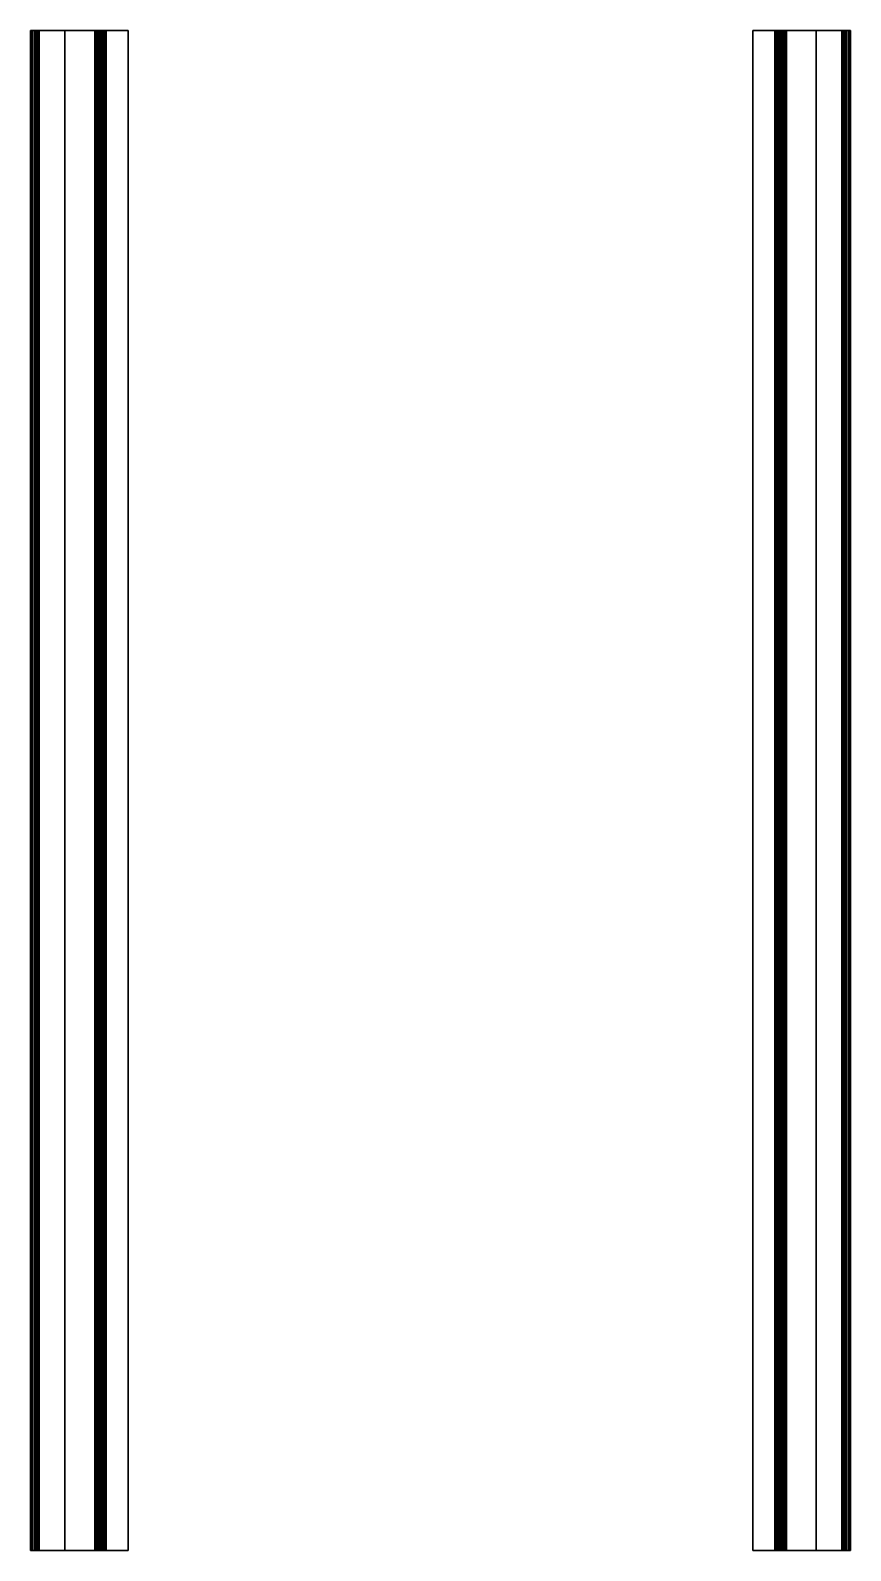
# Model space of a CAD drawing. Header units: inches. Extents: x 0 to 207, y -384 to 0.
import ezdxf

# ---------------------------------------------------------------- set-up
doc = ezdxf.new("R2010")
doc.units = ezdxf.units.IN
doc.header["$MEASUREMENT"] = 0
doc.layers.add('ACESSORIOS', color=252, linetype='CONTINUOUS')

msp = doc.modelspace()

# ---------------------------------------------------------------- linework, layer by layer
at = {"layer": 'ACESSORIOS'}
for points in [[(1.48, 0, -14.62), (0, 0, -14.62), (0, 0, -2.18), (1.48, 0, -2.18)], [(0, -384, -14.62), (0, -384, -2.18), (0, 0, -2.18), (0, 0, -14.62)], [(1.48, -384, -14.62), (1.48, -384, -2.18), (1.48, 0, -2.18), (1.48, 0, -14.62)], [(16.22, 0, -1.49), (2.19, 0, -1.48), (2.19, 0), (16.22, 0)], [(8.7, 0, -16.8), (2.19, 0, -16.8), (2.19, 0, -15.32), (8.7, 0, -15.31)], [(8.7, 0, -15.31), (2.19, 0, -15.32), (2.19, -384, -15.32), (8.7, -384, -15.31)], [(8.7, 0, -16.8), (2.19, 0, -16.8), (2.19, -384, -16.8), (8.7, -384, -16.8)], [(2.19, 0, -1.48), (16.22, 0, -1.49), (16.22, -384, -1.49), (2.19, -384, -1.48)], [(2.19, 0), (16.22, 0), (16.22, -384), (2.19, -384)], [(8.7, 0, -16.8), (8.7, 0, -15.31), (8.7, -384, -15.31), (8.7, -384, -16.8)], [(16.92, 0, -2.19), (18.4, 0, -2.19), (18.4, 0, -14.62), (16.92, 0, -14.62)], [(16.92, -384, -14.62), (16.92, -384, -2.19), (16.92, 0, -2.19), (16.92, 0, -14.62)], [(18.4, -384, -14.62), (18.4, -384, -2.19), (18.4, 0, -2.19), (18.4, 0, -14.62)], [(19.1, 0, -15.31), (19.1, 0, -16.8), (24.7, 0, -16.8), (24.7, 0, -15.31)], [(24.7, -384, -16.8), (19.1, -384, -16.8), (19.1, 0, -16.8), (24.7, 0, -16.8)], [(24.7, -384, -15.31), (19.1, -384, -15.31), (19.1, 0, -15.31), (24.7, 0, -15.31)], [(24.7, 0, -16.8), (24.7, 0, -15.31), (24.7, -384, -15.31), (24.7, -384, -16.8)], [(187.96, 0, -15.31), (187.96, 0, -16.8), (182.36, 0, -16.8), (182.36, 0, -15.31)], [(182.36, 0, -16.8), (182.36, 0, -15.31), (182.36, -384, -15.31), (182.36, -384, -16.8)], [(182.36, -384, -16.8), (187.96, -384, -16.8), (187.96, 0, -16.8), (182.36, 0, -16.8)], [(182.36, -384, -15.31), (187.96, -384, -15.31), (187.96, 0, -15.31), (182.36, 0, -15.31)], [(190.14, 0, -2.19), (188.66, 0, -2.19), (188.66, 0, -14.62), (190.14, 0, -14.62)], [(188.66, -384, -14.62), (188.66, -384, -2.19), (188.66, 0, -2.19), (188.66, 0, -14.62)], [(190.14, -384, -14.62), (190.14, -384, -2.19), (190.14, 0, -2.19), (190.14, 0, -14.62)], [(190.84, 0, -1.49), (204.87, 0, -1.48), (204.87, 0), (190.84, 0)], [(204.87, 0, -1.48), (190.84, 0, -1.49), (190.84, -384, -1.49), (204.87, -384, -1.48)], [(204.87, 0), (190.84, 0), (190.84, -384), (204.87, -384)], [(198.36, 0, -16.8), (204.87, 0, -16.8), (204.87, 0, -15.32), (198.36, 0, -15.31)], [(198.36, 0, -16.8), (198.36, 0, -15.31), (198.36, -384, -15.31), (198.36, -384, -16.8)], [(198.36, 0, -15.31), (204.87, 0, -15.32), (204.87, -384, -15.32), (198.36, -384, -15.31)], [(198.36, 0, -16.8), (204.87, 0, -16.8), (204.87, -384, -16.8), (198.36, -384, -16.8)], [(205.57, 0, -14.62), (207.06, 0, -14.62), (207.06, 0, -2.18), (205.57, 0, -2.18)], [(205.57, -384, -14.62), (205.57, -384, -2.18), (205.57, 0, -2.18), (205.57, 0, -14.62)], [(207.06, -384, -14.62), (207.06, -384, -2.18), (207.06, 0, -2.18), (207.06, 0, -14.62)], [(1.48, -384, -14.62), (0, -384, -14.62), (0, -384, -2.18), (1.48, -384, -2.18)], [(16.22, -384, -1.49), (2.19, -384, -1.48), (2.19, -384), (16.22, -384)], [(8.7, -384, -16.8), (2.19, -384, -16.8), (2.19, -384, -15.32), (8.7, -384, -15.31)], [(16.92, -384, -2.19), (18.4, -384, -2.19), (18.4, -384, -14.62), (16.92, -384, -14.62)], [(19.1, -384, -15.31), (19.1, -384, -16.8), (24.7, -384, -16.8), (24.7, -384, -15.31)], [(187.96, -384, -15.31), (187.96, -384, -16.8), (182.36, -384, -16.8), (182.36, -384, -15.31)], [(190.14, -384, -2.19), (188.66, -384, -2.19), (188.66, -384, -14.62), (190.14, -384, -14.62)], [(190.84, -384, -1.49), (204.87, -384, -1.48), (204.87, -384), (190.84, -384)], [(198.36, -384, -16.8), (204.87, -384, -16.8), (204.87, -384, -15.32), (198.36, -384, -15.31)], [(205.57, -384, -14.62), (207.06, -384, -14.62), (207.06, -384, -2.18), (205.57, -384, -2.18)]]:
    msp.add_3dface(points, dxfattribs=at)

# ---------------------------------------------------------------- meshes
mesh = msp.add_polymesh((2, 7), dxfattribs=at)
for k, corner in enumerate([(1.48, 0, -2.18), (1.51, 0, -2), (1.58, 0, -1.84), (1.69, 0, -1.69), (1.84, 0, -1.58), (2, 0, -1.51), (2.19, 0, -1.48), (0, 0, -2.18), (0.07, 0, -1.62), (0.29, 0, -1.09), (0.64, 0, -0.64), (1.09, 0, -0.29), (1.62, 0, -0.07), (2.19, 0)]):
    mesh.set_mesh_vertex(divmod(k, 7), corner)
mesh = msp.add_polymesh((2, 7), dxfattribs=at)
for k, corner in enumerate([(1.48, 0, -14.62), (1.51, 0, -14.8), (1.58, 0, -14.96), (1.69, 0, -15.11), (1.84, 0, -15.22), (2, 0, -15.29), (2.19, 0, -15.32), (0, 0, -14.62), (0.07, 0, -15.18), (0.29, 0, -15.71), (0.64, 0, -16.16), (1.09, 0, -16.51), (1.62, 0, -16.73), (2.19, 0, -16.8)]):
    mesh.set_mesh_vertex(divmod(k, 7), corner)
mesh = msp.add_polymesh((2, 7), dxfattribs=at)
for k, corner in enumerate([(2.19, 0, -16.8), (1.62, 0, -16.73), (1.09, 0, -16.51), (0.64, 0, -16.16), (0.29, 0, -15.71), (0.07, 0, -15.18), (0, 0, -14.62), (2.19, -384, -16.8), (1.62, -384, -16.73), (1.09, -384, -16.51), (0.64, -384, -16.16), (0.29, -384, -15.71), (0.07, -384, -15.18), (0, -384, -14.62)]):
    mesh.set_mesh_vertex(divmod(k, 7), corner)
mesh = msp.add_polymesh((2, 7), dxfattribs=at)
for k, corner in enumerate([(0, -384, -2.18), (0.07, -384, -1.62), (0.29, -384, -1.09), (0.64, -384, -0.64), (1.09, -384, -0.29), (1.62, -384, -0.07), (2.19, -384), (0, 0, -2.18), (0.07, 0, -1.62), (0.29, 0, -1.09), (0.64, 0, -0.64), (1.09, 0, -0.29), (1.62, 0, -0.07), (2.19, 0)]):
    mesh.set_mesh_vertex(divmod(k, 7), corner)
mesh = msp.add_polymesh((2, 7), dxfattribs=at)
for k, corner in enumerate([(2.19, -384, -15.32), (2, -384, -15.29), (1.84, -384, -15.22), (1.69, -384, -15.11), (1.58, -384, -14.96), (1.51, -384, -14.8), (1.48, -384, -14.62), (2.19, 0, -15.32), (2, 0, -15.29), (1.84, 0, -15.22), (1.69, 0, -15.11), (1.58, 0, -14.96), (1.51, 0, -14.8), (1.48, 0, -14.62)]):
    mesh.set_mesh_vertex(divmod(k, 7), corner)
mesh = msp.add_polymesh((2, 7), dxfattribs=at)
for k, corner in enumerate([(1.48, 0, -2.18), (1.51, 0, -2), (1.58, 0, -1.84), (1.69, 0, -1.69), (1.84, 0, -1.58), (2, 0, -1.51), (2.19, 0, -1.48), (1.48, -384, -2.18), (1.51, -384, -2), (1.58, -384, -1.84), (1.69, -384, -1.69), (1.84, -384, -1.58), (2, -384, -1.51), (2.19, -384, -1.48)]):
    mesh.set_mesh_vertex(divmod(k, 7), corner)
mesh = msp.add_polymesh((2, 7), dxfattribs=at)
for k, corner in enumerate([(16.22, 0, -1.49), (16.4, 0, -1.51), (16.57, 0, -1.58), (16.71, 0, -1.69), (16.82, 0, -1.84), (16.89, 0, -2), (16.92, 0, -2.19), (16.22, 0), (16.78, 0, -0.07), (17.31, 0, -0.29), (17.76, 0, -0.64), (18.11, 0, -1.09), (18.33, 0, -1.62), (18.4, 0, -2.19)]):
    mesh.set_mesh_vertex(divmod(k, 7), corner)
mesh = msp.add_polymesh((2, 7), dxfattribs=at)
for k, corner in enumerate([(16.22, 0, -1.49), (16.4, 0, -1.51), (16.57, 0, -1.58), (16.71, 0, -1.69), (16.82, 0, -1.84), (16.89, 0, -2), (16.92, 0, -2.19), (16.22, -384, -1.49), (16.4, -384, -1.51), (16.57, -384, -1.58), (16.71, -384, -1.69), (16.82, -384, -1.84), (16.89, -384, -2), (16.92, -384, -2.19)]):
    mesh.set_mesh_vertex(divmod(k, 7), corner)
mesh = msp.add_polymesh((2, 7), dxfattribs=at)
for k, corner in enumerate([(16.22, -384), (16.78, -384, -0.07), (17.31, -384, -0.29), (17.76, -384, -0.64), (18.11, -384, -1.09), (18.33, -384, -1.62), (18.4, -384, -2.19), (16.22, 0), (16.78, 0, -0.07), (17.31, 0, -0.29), (17.76, 0, -0.64), (18.11, 0, -1.09), (18.33, 0, -1.62), (18.4, 0, -2.19)]):
    mesh.set_mesh_vertex(divmod(k, 7), corner)
mesh = msp.add_polymesh((2, 7), dxfattribs=at)
for k, corner in enumerate([(19.1, 0, -16.8), (18.53, 0, -16.73), (18.01, 0, -16.51), (17.55, 0, -16.16), (17.21, 0, -15.71), (16.99, 0, -15.18), (16.92, 0, -14.62), (19.1, 0, -15.31), (18.92, 0, -15.29), (18.75, 0, -15.22), (18.61, 0, -15.11), (18.49, 0, -14.96), (18.42, 0, -14.8), (18.4, 0, -14.62)]):
    mesh.set_mesh_vertex(divmod(k, 7), corner)
mesh = msp.add_polymesh((2, 7), dxfattribs=at)
for k, corner in enumerate([(19.1, 0, -16.8), (18.53, 0, -16.73), (18.01, 0, -16.51), (17.55, 0, -16.16), (17.21, 0, -15.71), (16.99, 0, -15.18), (16.92, 0, -14.62), (19.1, -384, -16.8), (18.53, -384, -16.73), (18.01, -384, -16.51), (17.55, -384, -16.16), (17.21, -384, -15.71), (16.99, -384, -15.18), (16.92, -384, -14.62)]):
    mesh.set_mesh_vertex(divmod(k, 7), corner)
mesh = msp.add_polymesh((2, 7), dxfattribs=at)
for k, corner in enumerate([(19.1, -384, -15.31), (18.92, -384, -15.29), (18.75, -384, -15.22), (18.61, -384, -15.11), (18.49, -384, -14.96), (18.42, -384, -14.8), (18.4, -384, -14.62), (19.1, 0, -15.31), (18.92, 0, -15.29), (18.75, 0, -15.22), (18.61, 0, -15.11), (18.49, 0, -14.96), (18.42, 0, -14.8), (18.4, 0, -14.62)]):
    mesh.set_mesh_vertex(divmod(k, 7), corner)
mesh = msp.add_polymesh((2, 7), dxfattribs=at)
for k, corner in enumerate([(187.96, 0, -16.8), (188.52, 0, -16.73), (189.05, 0, -16.51), (189.5, 0, -16.16), (189.85, 0, -15.71), (190.07, 0, -15.18), (190.14, 0, -14.62), (187.96, 0, -15.31), (188.14, 0, -15.29), (188.31, 0, -15.22), (188.45, 0, -15.11), (188.56, 0, -14.96), (188.63, 0, -14.8), (188.66, 0, -14.62)]):
    mesh.set_mesh_vertex(divmod(k, 7), corner)
mesh = msp.add_polymesh((2, 7), dxfattribs=at)
for k, corner in enumerate([(187.96, 0, -16.8), (188.52, 0, -16.73), (189.05, 0, -16.51), (189.5, 0, -16.16), (189.85, 0, -15.71), (190.07, 0, -15.18), (190.14, 0, -14.62), (187.96, -384, -16.8), (188.52, -384, -16.73), (189.05, -384, -16.51), (189.5, -384, -16.16), (189.85, -384, -15.71), (190.07, -384, -15.18), (190.14, -384, -14.62)]):
    mesh.set_mesh_vertex(divmod(k, 7), corner)
mesh = msp.add_polymesh((2, 7), dxfattribs=at)
for k, corner in enumerate([(187.96, -384, -15.31), (188.14, -384, -15.29), (188.31, -384, -15.22), (188.45, -384, -15.11), (188.56, -384, -14.96), (188.63, -384, -14.8), (188.66, -384, -14.62), (187.96, 0, -15.31), (188.14, 0, -15.29), (188.31, 0, -15.22), (188.45, 0, -15.11), (188.56, 0, -14.96), (188.63, 0, -14.8), (188.66, 0, -14.62)]):
    mesh.set_mesh_vertex(divmod(k, 7), corner)
mesh = msp.add_polymesh((2, 7), dxfattribs=at)
for k, corner in enumerate([(190.84, 0, -1.49), (190.66, 0, -1.51), (190.49, 0, -1.58), (190.35, 0, -1.69), (190.24, 0, -1.84), (190.17, 0, -2), (190.14, 0, -2.19), (190.84, 0), (190.28, 0, -0.07), (189.75, 0, -0.29), (189.3, 0, -0.64), (188.95, 0, -1.09), (188.73, 0, -1.62), (188.66, 0, -2.19)]):
    mesh.set_mesh_vertex(divmod(k, 7), corner)
mesh = msp.add_polymesh((2, 7), dxfattribs=at)
for k, corner in enumerate([(190.84, -384), (190.28, -384, -0.07), (189.75, -384, -0.29), (189.3, -384, -0.64), (188.95, -384, -1.09), (188.73, -384, -1.62), (188.66, -384, -2.19), (190.84, 0), (190.28, 0, -0.07), (189.75, 0, -0.29), (189.3, 0, -0.64), (188.95, 0, -1.09), (188.73, 0, -1.62), (188.66, 0, -2.19)]):
    mesh.set_mesh_vertex(divmod(k, 7), corner)
mesh = msp.add_polymesh((2, 7), dxfattribs=at)
for k, corner in enumerate([(190.84, 0, -1.49), (190.66, 0, -1.51), (190.49, 0, -1.58), (190.35, 0, -1.69), (190.24, 0, -1.84), (190.17, 0, -2), (190.14, 0, -2.19), (190.84, -384, -1.49), (190.66, -384, -1.51), (190.49, -384, -1.58), (190.35, -384, -1.69), (190.24, -384, -1.84), (190.17, -384, -2), (190.14, -384, -2.19)]):
    mesh.set_mesh_vertex(divmod(k, 7), corner)
mesh = msp.add_polymesh((2, 7), dxfattribs=at)
for k, corner in enumerate([(205.57, 0, -2.18), (205.55, 0, -2), (205.48, 0, -1.84), (205.37, 0, -1.69), (205.22, 0, -1.58), (205.05, 0, -1.51), (204.87, 0, -1.48), (207.06, 0, -2.18), (206.98, 0, -1.62), (206.76, 0, -1.09), (206.42, 0, -0.64), (205.96, 0, -0.29), (205.44, 0, -0.07), (204.87, 0)]):
    mesh.set_mesh_vertex(divmod(k, 7), corner)
mesh = msp.add_polymesh((2, 7), dxfattribs=at)
for k, corner in enumerate([(205.57, 0, -14.62), (205.55, 0, -14.8), (205.48, 0, -14.96), (205.37, 0, -15.11), (205.22, 0, -15.22), (205.05, 0, -15.29), (204.87, 0, -15.32), (207.06, 0, -14.62), (206.98, 0, -15.18), (206.76, 0, -15.71), (206.42, 0, -16.16), (205.96, 0, -16.51), (205.44, 0, -16.73), (204.87, 0, -16.8)]):
    mesh.set_mesh_vertex(divmod(k, 7), corner)
mesh = msp.add_polymesh((2, 7), dxfattribs=at)
for k, corner in enumerate([(204.87, 0, -16.8), (205.44, 0, -16.73), (205.96, 0, -16.51), (206.42, 0, -16.16), (206.76, 0, -15.71), (206.98, 0, -15.18), (207.06, 0, -14.62), (204.87, -384, -16.8), (205.44, -384, -16.73), (205.96, -384, -16.51), (206.42, -384, -16.16), (206.76, -384, -15.71), (206.98, -384, -15.18), (207.06, -384, -14.62)]):
    mesh.set_mesh_vertex(divmod(k, 7), corner)
mesh = msp.add_polymesh((2, 7), dxfattribs=at)
for k, corner in enumerate([(204.87, -384, -15.32), (205.05, -384, -15.29), (205.22, -384, -15.22), (205.37, -384, -15.11), (205.48, -384, -14.96), (205.55, -384, -14.8), (205.57, -384, -14.62), (204.87, 0, -15.32), (205.05, 0, -15.29), (205.22, 0, -15.22), (205.37, 0, -15.11), (205.48, 0, -14.96), (205.55, 0, -14.8), (205.57, 0, -14.62)]):
    mesh.set_mesh_vertex(divmod(k, 7), corner)
mesh = msp.add_polymesh((2, 7), dxfattribs=at)
for k, corner in enumerate([(205.57, 0, -2.18), (205.55, 0, -2), (205.48, 0, -1.84), (205.37, 0, -1.69), (205.22, 0, -1.58), (205.05, 0, -1.51), (204.87, 0, -1.48), (205.57, -384, -2.18), (205.55, -384, -2), (205.48, -384, -1.84), (205.37, -384, -1.69), (205.22, -384, -1.58), (205.05, -384, -1.51), (204.87, -384, -1.48)]):
    mesh.set_mesh_vertex(divmod(k, 7), corner)
mesh = msp.add_polymesh((2, 7), dxfattribs=at)
for k, corner in enumerate([(207.06, -384, -2.18), (206.98, -384, -1.62), (206.76, -384, -1.09), (206.42, -384, -0.64), (205.96, -384, -0.29), (205.44, -384, -0.07), (204.87, -384), (207.06, 0, -2.18), (206.98, 0, -1.62), (206.76, 0, -1.09), (206.42, 0, -0.64), (205.96, 0, -0.29), (205.44, 0, -0.07), (204.87, 0)]):
    mesh.set_mesh_vertex(divmod(k, 7), corner)
mesh = msp.add_polymesh((2, 7), dxfattribs=at)
for k, corner in enumerate([(1.48, -384, -2.18), (1.51, -384, -2), (1.58, -384, -1.84), (1.69, -384, -1.69), (1.84, -384, -1.58), (2, -384, -1.51), (2.19, -384, -1.48), (0, -384, -2.18), (0.07, -384, -1.62), (0.29, -384, -1.09), (0.64, -384, -0.64), (1.09, -384, -0.29), (1.62, -384, -0.07), (2.19, -384)]):
    mesh.set_mesh_vertex(divmod(k, 7), corner)
mesh = msp.add_polymesh((2, 7), dxfattribs=at)
for k, corner in enumerate([(1.48, -384, -14.62), (1.51, -384, -14.8), (1.58, -384, -14.96), (1.69, -384, -15.11), (1.84, -384, -15.22), (2, -384, -15.29), (2.19, -384, -15.32), (0, -384, -14.62), (0.07, -384, -15.18), (0.29, -384, -15.71), (0.64, -384, -16.16), (1.09, -384, -16.51), (1.62, -384, -16.73), (2.19, -384, -16.8)]):
    mesh.set_mesh_vertex(divmod(k, 7), corner)
mesh = msp.add_polymesh((2, 7), dxfattribs=at)
for k, corner in enumerate([(16.22, -384, -1.49), (16.4, -384, -1.51), (16.57, -384, -1.58), (16.71, -384, -1.69), (16.82, -384, -1.84), (16.89, -384, -2), (16.92, -384, -2.19), (16.22, -384), (16.78, -384, -0.07), (17.31, -384, -0.29), (17.76, -384, -0.64), (18.11, -384, -1.09), (18.33, -384, -1.62), (18.4, -384, -2.19)]):
    mesh.set_mesh_vertex(divmod(k, 7), corner)
mesh = msp.add_polymesh((2, 7), dxfattribs=at)
for k, corner in enumerate([(19.1, -384, -16.8), (18.53, -384, -16.73), (18.01, -384, -16.51), (17.55, -384, -16.16), (17.21, -384, -15.71), (16.99, -384, -15.18), (16.92, -384, -14.62), (19.1, -384, -15.31), (18.92, -384, -15.29), (18.75, -384, -15.22), (18.61, -384, -15.11), (18.49, -384, -14.96), (18.42, -384, -14.8), (18.4, -384, -14.62)]):
    mesh.set_mesh_vertex(divmod(k, 7), corner)
mesh = msp.add_polymesh((2, 7), dxfattribs=at)
for k, corner in enumerate([(187.96, -384, -16.8), (188.52, -384, -16.73), (189.05, -384, -16.51), (189.5, -384, -16.16), (189.85, -384, -15.71), (190.07, -384, -15.18), (190.14, -384, -14.62), (187.96, -384, -15.31), (188.14, -384, -15.29), (188.31, -384, -15.22), (188.45, -384, -15.11), (188.56, -384, -14.96), (188.63, -384, -14.8), (188.66, -384, -14.62)]):
    mesh.set_mesh_vertex(divmod(k, 7), corner)
mesh = msp.add_polymesh((2, 7), dxfattribs=at)
for k, corner in enumerate([(190.84, -384, -1.49), (190.66, -384, -1.51), (190.49, -384, -1.58), (190.35, -384, -1.69), (190.24, -384, -1.84), (190.17, -384, -2), (190.14, -384, -2.19), (190.84, -384), (190.28, -384, -0.07), (189.75, -384, -0.29), (189.3, -384, -0.64), (188.95, -384, -1.09), (188.73, -384, -1.62), (188.66, -384, -2.19)]):
    mesh.set_mesh_vertex(divmod(k, 7), corner)
mesh = msp.add_polymesh((2, 7), dxfattribs=at)
for k, corner in enumerate([(205.57, -384, -2.18), (205.55, -384, -2), (205.48, -384, -1.84), (205.37, -384, -1.69), (205.22, -384, -1.58), (205.05, -384, -1.51), (204.87, -384, -1.48), (207.06, -384, -2.18), (206.98, -384, -1.62), (206.76, -384, -1.09), (206.42, -384, -0.64), (205.96, -384, -0.29), (205.44, -384, -0.07), (204.87, -384)]):
    mesh.set_mesh_vertex(divmod(k, 7), corner)
mesh = msp.add_polymesh((2, 7), dxfattribs=at)
for k, corner in enumerate([(205.57, -384, -14.62), (205.55, -384, -14.8), (205.48, -384, -14.96), (205.37, -384, -15.11), (205.22, -384, -15.22), (205.05, -384, -15.29), (204.87, -384, -15.32), (207.06, -384, -14.62), (206.98, -384, -15.18), (206.76, -384, -15.71), (206.42, -384, -16.16), (205.96, -384, -16.51), (205.44, -384, -16.73), (204.87, -384, -16.8)]):
    mesh.set_mesh_vertex(divmod(k, 7), corner)

doc.saveas('drawing.dxf')
